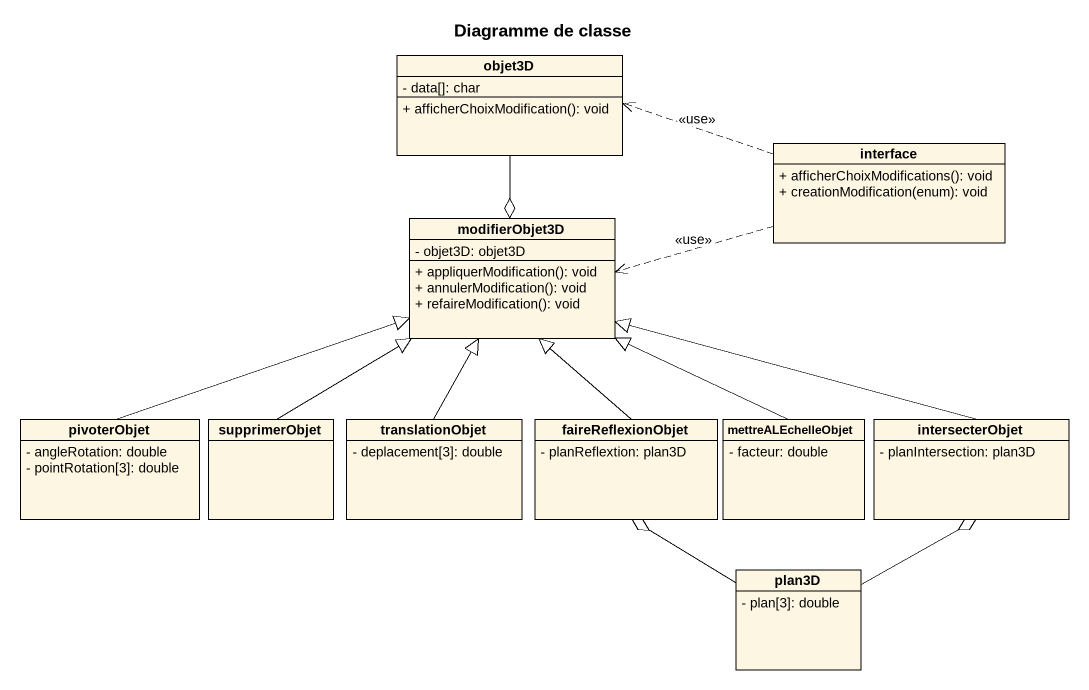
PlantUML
@startuml
title Diagramme de classe
hide circle
hide empty members
skinparam classAttributeIconSize 0
class objet3D {
  - data[]: char
  + afficherChoixModification(): void
}
class "interface" as interface_ {
  + afficherChoixModifications(): void
  + creationModification(enum): void
}
class modifierObjet3D {
  - objet3D: objet3D
  + appliquerModification(): void
  + annulerModification(): void
  + refaireModification(): void
}
class pivoterObjet {
  - angleRotation: double
  - pointRotation[3]: double
}
class supprimerObjet
class translationObjet {
  - deplacement[3]: double
}
class faireReflexionObjet {
  - planReflextion: plan3D
}
class mettreALEchelleObjet {
  - facteur: double
}
class intersecterObjet {
  - planIntersection: plan3D
}
class plan3D {
  - plan[3]: double
}
objet3D --o modifierObjet3D
interface_ .left.> objet3D : <<use>>
interface_ .left.> modifierObjet3D : <<use>>
pivoterObjet -right-|> modifierObjet3D
supprimerObjet -up-|> modifierObjet3D
translationObjet -up-|> modifierObjet3D
faireReflexionObjet -up-|> modifierObjet3D
mettreALEchelleObjet -up-|> modifierObjet3D
intersecterObjet -left-|> modifierObjet3D
plan3D -up-o faireReflexionObjet
plan3D -up-o intersecterObjet
@enduml
